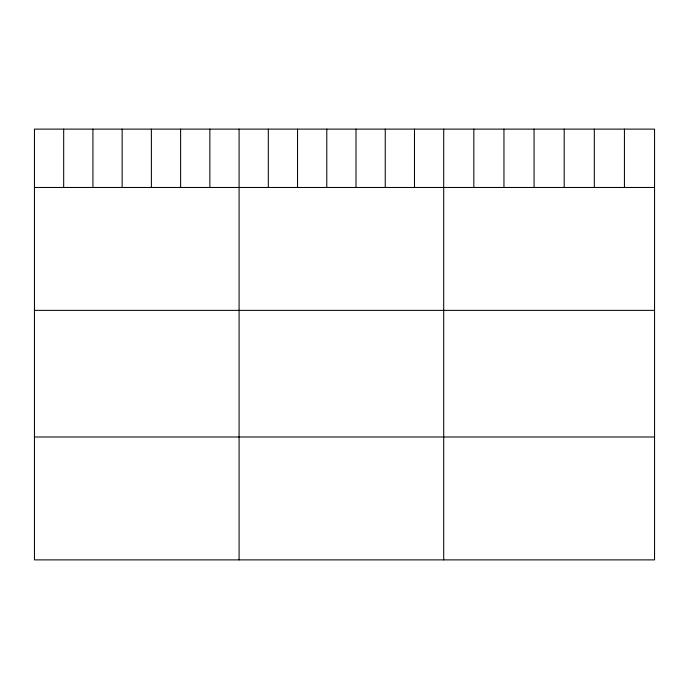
<?xml version="1.0" encoding="UTF-8"?>
<svg xmlns="http://www.w3.org/2000/svg" width="689" height="689" viewBox="0 0 689 689"><rect width="100%" height="100%" fill="white"/><g stroke="black" fill="none" stroke-linecap="round" stroke-linejoin="round"><path stroke-width="1.03" d="M654.55 187.477L654.55 559.881L34.45 559.881L34.45 129.119L654.55 129.119L654.55 187.477L34.45 187.477M34.45 310.369L654.55 310.369M34.45 436.99L654.55 436.99M624.432 129.119L624.432 187.477M594.314 129.119L594.314 187.477M564.196 129.119L564.196 187.477M534.07 129.119L534.07 187.477M503.952 129.119L503.952 187.477M473.834 129.119L473.834 187.477M443.716 129.119L443.716 559.881M414.485 129.119L414.485 187.477M385.246 129.119L385.246 187.477M356.015 129.119L356.015 187.477M326.784 129.119L326.784 187.477M297.553 129.119L297.553 187.477M268.314 129.119L268.314 187.477M239.083 129.119L239.083 559.881M209.852 129.119L209.852 187.477M180.613 129.119L180.613 187.477M151.382 129.119L151.382 187.477M122.151 129.119L122.151 187.477M92.92 129.119L92.92 187.477M63.681 129.119L63.681 187.477"/></g></svg>
